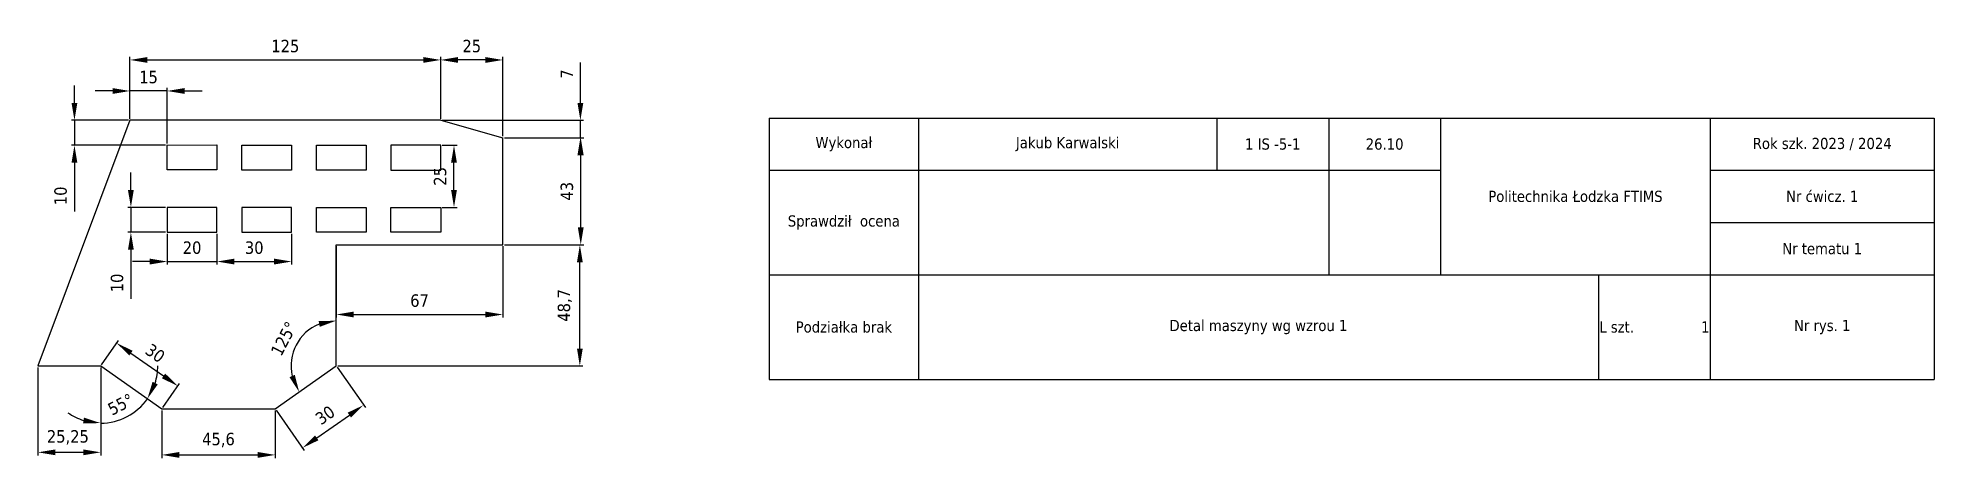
# Model space of a CAD drawing. Header units: millimetres. Extents: x 59 to 822, y 39 to 208.
import ezdxf

# ---------------------------------------------------------------- set-up
doc = ezdxf.new("R2010")
doc.units = ezdxf.units.MM
doc.layers.add('Wymiary', color=160, linetype='Continuous')
doc.styles.get("Standard").update_dxf_attribs({"font": 'tahoma.ttf'})
doc.dimstyles.new('ISO-25', dxfattribs={"dimtxt": 5, "dimasz": 7, "dimexe": 1.25, "dimexo": 0.625, "dimgap": 3, "dimtad": 1, "dimtxsty": 'Standard', "dimcen": 2.5, "dimadec": 0, "dimazin": 0, "dimtfac": 1, "dimtmove": 0, "dimatfit": 3, "dimfxl": 1, "dimarcsym": 0})

# ---------------------------------------------------------------- blocks, each defined once
blk = doc.blocks.new('*D1')
at = {"layer": 'Defpoints', "color": 0, "transparency": 16777216}
for p in [(59.44, 76.22), (84.69, 76.22), (84.69, 41.53)]:
    blk.add_point(p, dxfattribs=at)
at = {"layer": 'Wymiary', "color": 0, "lineweight": -2, "transparency": 16777216}
for p, q in [((59.44, 75.6), (59.44, 40.28)), ((84.69, 75.6), (84.69, 40.28)), ((66.44, 41.53), (77.69, 41.53))]:
    blk.add_line(p, q, dxfattribs=at)
at = {"layer": 'Wymiary', "color": 0, "transparency": 16777216}
for points in [[(66.44, 42.7), (66.44, 40.36), (59.44, 41.53)], [(77.69, 42.7), (77.69, 40.36), (84.69, 41.53)]]:
    blk.add_solid(points, dxfattribs=at)
at = {"layer": 'Wymiary', "color": 0, "transparency": 16777216, "insert": (71.5, 47.54), "char_height": 5, "attachment_point": 5}
blk.add_mtext('25,25', dxfattribs=at)
blk = doc.blocks.new('*D2')
at = {"layer": 'Defpoints', "color": 0, "transparency": 16777216}
for p in [(84.69, 76.22), (115.7, 68.2), (109.26, 59.01)]:
    blk.add_point(p, dxfattribs=at)
at = {"layer": 'Wymiary', "color": 0, "lineweight": -2, "transparency": 16777216}
for p, q in [((85.05, 76.73), (91.84, 86.43)), ((96.86, 81.4), (109.97, 72.22)), ((109.62, 59.52), (116.42, 69.23))]:
    blk.add_line(p, q, dxfattribs=at)
at = {"layer": 'Wymiary', "color": 0, "transparency": 16777216}
for points in [[(97.53, 82.35), (96.19, 80.44), (91.13, 85.41)], [(110.64, 73.17), (109.3, 71.26), (115.7, 68.2)]]:
    blk.add_solid(points, dxfattribs=at)
at = {"layer": 'Wymiary', "color": 0, "transparency": 16777216, "insert": (106.6, 81.36), "char_height": 5, "attachment_point": 5, "rotation": 325}
blk.add_mtext('30', dxfattribs=at)
blk = doc.blocks.new('*D3')
at = {"layer": 'Defpoints', "color": 0, "transparency": 16777216}
for p in [(109.26, 59.01), (154.86, 59.01), (154.86, 40.49)]:
    blk.add_point(p, dxfattribs=at)
at = {"layer": 'Wymiary', "color": 0, "lineweight": -2, "transparency": 16777216}
for p, q in [((109.26, 58.39), (109.26, 39.24)), ((154.86, 58.39), (154.86, 39.24)), ((116.26, 40.49), (147.86, 40.49))]:
    blk.add_line(p, q, dxfattribs=at)
at = {"layer": 'Wymiary', "color": 0, "transparency": 16777216}
for points in [[(116.26, 41.65), (116.26, 39.32), (109.26, 40.49)], [(147.86, 41.65), (147.86, 39.32), (154.86, 40.49)]]:
    blk.add_solid(points, dxfattribs=at)
at = {"layer": 'Wymiary', "color": 0, "transparency": 16777216, "insert": (132.06, 46.49), "char_height": 5, "attachment_point": 5}
blk.add_mtext('45,6', dxfattribs=at)
blk = doc.blocks.new('*D4')
at = {"layer": 'Defpoints', "color": 0, "transparency": 16777216}
for p in [(179.44, 76.22), (154.86, 59.01), (190.43, 60.52)]:
    blk.add_point(p, dxfattribs=at)
at = {"layer": 'Wymiary', "color": 0, "lineweight": -2, "transparency": 16777216}
for p, q in [((179.8, 75.71), (191.15, 59.49)), ((155.22, 58.5), (166.58, 42.29)), ((171.59, 47.33), (184.7, 56.5))]:
    blk.add_line(p, q, dxfattribs=at)
at = {"layer": 'Wymiary', "color": 0, "transparency": 16777216}
for points in [[(184.03, 57.46), (185.37, 55.55), (190.43, 60.52)], [(170.93, 48.28), (172.26, 46.37), (165.86, 43.31)]]:
    blk.add_solid(points, dxfattribs=at)
at = {"layer": 'Wymiary', "color": 0, "transparency": 16777216, "insert": (174.96, 56.46), "char_height": 5, "attachment_point": 5, "rotation": 35}
blk.add_mtext('30', dxfattribs=at)
blk = doc.blocks.new('*D5')
at = {"layer": 'Defpoints', "color": 0, "transparency": 16777216}
for p in [(179.44, 124.92), (246.44, 124.92), (246.44, 96.9)]:
    blk.add_point(p, dxfattribs=at)
at = {"layer": 'Wymiary', "color": 0, "lineweight": -2, "transparency": 16777216}
for p, q in [((179.44, 124.3), (179.44, 95.65)), ((246.44, 124.3), (246.44, 95.65)), ((186.44, 96.9), (239.44, 96.9))]:
    blk.add_line(p, q, dxfattribs=at)
at = {"layer": 'Wymiary', "color": 0, "transparency": 16777216}
for points in [[(186.44, 98.07), (186.44, 95.74), (179.44, 96.9)], [(239.44, 98.07), (239.44, 95.74), (246.44, 96.9)]]:
    blk.add_solid(points, dxfattribs=at)
at = {"layer": 'Wymiary', "color": 0, "transparency": 16777216, "insert": (212.94, 102.46), "char_height": 5, "attachment_point": 5}
blk.add_mtext('67', dxfattribs=at)
blk = doc.blocks.new('*D6')
at = {"layer": 'Defpoints', "color": 0, "transparency": 16777216}
for p in [(246.44, 167.92), (277.77, 167.92), (246.44, 124.92)]:
    blk.add_point(p, dxfattribs=at)
at = {"layer": 'Wymiary', "color": 0, "lineweight": -2, "transparency": 16777216}
for p, q in [((247.06, 167.92), (279.02, 167.92)), ((277.77, 131.92), (277.77, 160.92)), ((247.06, 124.92), (279.02, 124.92))]:
    blk.add_line(p, q, dxfattribs=at)
at = {"layer": 'Wymiary', "color": 0, "transparency": 16777216}
for points in [[(276.61, 160.92), (278.94, 160.92), (277.77, 167.92)], [(276.61, 131.92), (278.94, 131.92), (277.77, 124.92)]]:
    blk.add_solid(points, dxfattribs=at)
at = {"layer": 'Wymiary', "color": 0, "transparency": 16777216, "insert": (272.22, 146.42), "char_height": 5, "attachment_point": 5, "rotation": 90}
blk.add_mtext('43', dxfattribs=at)
blk = doc.blocks.new('*D7')
at = {"layer": 'Defpoints', "color": 0, "transparency": 16777216}
for p in [(221.44, 199.18), (96.44, 174.92), (221.44, 174.92)]:
    blk.add_point(p, dxfattribs=at)
at = {"layer": 'Wymiary', "color": 0, "lineweight": -2, "transparency": 16777216}
for p, q in [((96.44, 175.55), (96.44, 200.43)), ((103.44, 199.18), (214.44, 199.18)), ((221.44, 175.55), (221.44, 200.43))]:
    blk.add_line(p, q, dxfattribs=at)
at = {"layer": 'Wymiary', "color": 0, "transparency": 16777216}
for points in [[(103.44, 200.34), (103.44, 198.01), (96.44, 199.18)], [(214.44, 200.34), (214.44, 198.01), (221.44, 199.18)]]:
    blk.add_solid(points, dxfattribs=at)
at = {"layer": 'Wymiary', "color": 0, "transparency": 16777216, "insert": (158.94, 204.73), "char_height": 5, "attachment_point": 5}
blk.add_mtext('125', dxfattribs=at)
blk = doc.blocks.new('*D8')
at = {"layer": 'Defpoints', "color": 0, "transparency": 16777216}
for p in [(179.44, 124.92), (167.33, 89.82), (179.44, 76.22), (179.44, 76.22), (154.86, 59.01)]:
    blk.add_point(p, dxfattribs=at)
at = {"layer": 'Wymiary', "color": 0, "lineweight": -2, "transparency": 16777216}
blk.add_arc((179.44, 76.22), 18.21, 112.16232, 192.83768, dxfattribs=at)
at = {"layer": 'Wymiary', "color": 0, "transparency": 16777216}
for points in [[(172.35, 94.23), (172.79, 91.94), (179.44, 94.43)], [(162.75, 72.65), (160.62, 71.7), (164.52, 65.78)]]:
    blk.add_solid(points, dxfattribs=at)
at = {"layer": 'Wymiary', "color": 0, "transparency": 16777216, "insert": (158.36, 87.19), "char_height": 5, "attachment_point": 5, "rotation": 62.5}
blk.add_mtext('125°', dxfattribs=at)
blk = doc.blocks.new('*D18')
at = {"layer": 'Defpoints', "color": 0, "transparency": 16777216}
for p in [(246.44, 124.92), (277.41, 124.92), (179.44, 76.22)]:
    blk.add_point(p, dxfattribs=at)
at = {"layer": 'Wymiary', "color": 0, "lineweight": -2, "transparency": 16777216}
for p, q in [((247.06, 124.92), (278.66, 124.92)), ((277.41, 83.22), (277.41, 117.92)), ((180.06, 76.22), (278.66, 76.22))]:
    blk.add_line(p, q, dxfattribs=at)
at = {"layer": 'Wymiary', "color": 0, "transparency": 16777216}
for points in [[(276.25, 117.92), (278.58, 117.92), (277.41, 124.92)], [(276.25, 83.22), (278.58, 83.22), (277.41, 76.22)]]:
    blk.add_solid(points, dxfattribs=at)
at = {"layer": 'Wymiary', "color": 0, "transparency": 16777216, "insert": (271.41, 100.57), "char_height": 5, "attachment_point": 5, "rotation": 90}
blk.add_mtext('48,7', dxfattribs=at)
blk = doc.blocks.new('*D9')
at = {"layer": 'Defpoints', "color": 0, "transparency": 16777216}
for p in [(221.44, 174.92), (246.44, 167.92), (277.63, 167.92)]:
    blk.add_point(p, dxfattribs=at)
at = {"layer": 'Wymiary', "color": 0, "lineweight": -2, "transparency": 16777216}
for p, q in [((277.63, 181.92), (277.63, 198.16)), ((222.06, 174.92), (278.88, 174.92)), ((247.06, 167.92), (278.88, 167.92)), ((277.63, 167.92), (277.63, 174.92)), ((277.63, 160.92), (277.63, 153.92))]:
    blk.add_line(p, q, dxfattribs=at)
at = {"layer": 'Wymiary', "color": 0, "transparency": 16777216}
for points in [[(276.46, 181.92), (278.8, 181.92), (277.63, 174.92)], [(276.46, 160.92), (278.8, 160.92), (277.63, 167.92)]]:
    blk.add_solid(points, dxfattribs=at)
at = {"layer": 'Wymiary', "color": 0, "transparency": 16777216, "insert": (272.13, 193.54), "char_height": 5, "attachment_point": 5, "rotation": 90}
blk.add_mtext('7', dxfattribs=at)
blk = doc.blocks.new('*D10')
at = {"layer": 'Defpoints', "color": 0, "transparency": 16777216}
for p in [(221.44, 199.18), (221.44, 174.92), (246.44, 167.92)]:
    blk.add_point(p, dxfattribs=at)
at = {"layer": 'Wymiary', "color": 0, "lineweight": -2, "transparency": 16777216}
for p, q in [((221.44, 175.55), (221.44, 200.43)), ((239.44, 199.18), (228.44, 199.18)), ((246.44, 168.55), (246.44, 200.43))]:
    blk.add_line(p, q, dxfattribs=at)
at = {"layer": 'Wymiary', "color": 0, "transparency": 16777216}
for points in [[(228.44, 200.34), (228.44, 198.01), (221.44, 199.18)], [(239.44, 200.34), (239.44, 198.01), (246.44, 199.18)]]:
    blk.add_solid(points, dxfattribs=at)
at = {"layer": 'Wymiary', "color": 0, "transparency": 16777216, "insert": (233.94, 204.73), "char_height": 5, "attachment_point": 5}
blk.add_mtext('25', dxfattribs=at)
blk = doc.blocks.new('*D11')
at = {"layer": 'Defpoints', "color": 0, "transparency": 16777216}
for p in [(96.44, 186.71), (96.44, 174.92), (111.44, 164.92)]:
    blk.add_point(p, dxfattribs=at)
at = {"layer": 'Wymiary', "color": 0, "lineweight": -2, "transparency": 16777216}
for p, q in [((89.44, 186.71), (82.44, 186.71)), ((96.44, 175.55), (96.44, 187.96)), ((111.44, 186.71), (96.44, 186.71)), ((111.44, 165.55), (111.44, 187.96)), ((118.44, 186.71), (125.44, 186.71))]:
    blk.add_line(p, q, dxfattribs=at)
at = {"layer": 'Wymiary', "color": 0, "transparency": 16777216}
for points in [[(89.44, 187.88), (89.44, 185.54), (96.44, 186.71)], [(118.44, 187.88), (118.44, 185.54), (111.44, 186.71)]]:
    blk.add_solid(points, dxfattribs=at)
at = {"layer": 'Wymiary', "color": 0, "transparency": 16777216, "insert": (103.94, 192.26), "char_height": 5, "attachment_point": 5}
blk.add_mtext('15', dxfattribs=at)
blk = doc.blocks.new('*D12')
at = {"layer": 'Defpoints', "color": 0, "transparency": 16777216}
for p in [(111.44, 129.92), (131.44, 129.92), (131.44, 118.18)]:
    blk.add_point(p, dxfattribs=at)
at = {"layer": 'Wymiary', "color": 0, "lineweight": -2, "transparency": 16777216}
for p, q in [((111.44, 129.3), (111.44, 116.93)), ((131.44, 129.3), (131.44, 116.93)), ((104.44, 118.18), (97.44, 118.18)), ((111.44, 118.18), (131.44, 118.18)), ((138.44, 118.18), (145.44, 118.18))]:
    blk.add_line(p, q, dxfattribs=at)
at = {"layer": 'Wymiary', "color": 0, "transparency": 16777216}
for points in [[(104.44, 119.35), (104.44, 117.01), (111.44, 118.18)], [(138.44, 119.35), (138.44, 117.01), (131.44, 118.18)]]:
    blk.add_solid(points, dxfattribs=at)
at = {"layer": 'Wymiary', "color": 0, "transparency": 16777216, "insert": (121.44, 123.73), "char_height": 5, "attachment_point": 5}
blk.add_mtext('20', dxfattribs=at)
blk = doc.blocks.new('*D13')
at = {"layer": 'Defpoints', "color": 0, "transparency": 16777216}
for p in [(131.44, 129.92), (161.44, 129.92), (161.44, 118.18)]:
    blk.add_point(p, dxfattribs=at)
at = {"layer": 'Wymiary', "color": 0, "lineweight": -2, "transparency": 16777216}
for p, q in [((131.44, 129.3), (131.44, 116.93)), ((161.44, 129.3), (161.44, 116.93)), ((138.44, 118.18), (154.44, 118.18))]:
    blk.add_line(p, q, dxfattribs=at)
at = {"layer": 'Wymiary', "color": 0, "transparency": 16777216}
for points in [[(138.44, 119.35), (138.44, 117.01), (131.44, 118.18)], [(154.44, 119.35), (154.44, 117.01), (161.44, 118.18)]]:
    blk.add_solid(points, dxfattribs=at)
at = {"layer": 'Wymiary', "color": 0, "transparency": 16777216, "insert": (146.44, 123.73), "char_height": 5, "attachment_point": 5}
blk.add_mtext('30', dxfattribs=at)
blk = doc.blocks.new('*D14')
at = {"layer": 'Defpoints', "color": 0, "transparency": 16777216}
for p in [(221.44, 164.92), (226.79, 164.92), (221.44, 139.92)]:
    blk.add_point(p, dxfattribs=at)
at = {"layer": 'Wymiary', "color": 0, "lineweight": -2, "transparency": 16777216}
for p, q in [((222.06, 164.92), (228.04, 164.92)), ((226.79, 146.92), (226.79, 157.92)), ((222.06, 139.92), (228.04, 139.92))]:
    blk.add_line(p, q, dxfattribs=at)
at = {"layer": 'Wymiary', "color": 0, "transparency": 16777216}
for points in [[(225.62, 157.92), (227.95, 157.92), (226.79, 164.92)], [(225.62, 146.92), (227.95, 146.92), (226.79, 139.92)]]:
    blk.add_solid(points, dxfattribs=at)
at = {"layer": 'Wymiary', "color": 0, "transparency": 16777216, "insert": (221.23, 152.42), "char_height": 5, "attachment_point": 5, "rotation": 90}
blk.add_mtext('25', dxfattribs=at)
blk = doc.blocks.new('*D15')
at = {"layer": 'Defpoints', "color": 0, "transparency": 16777216}
for p in [(84.69, 76.22), (84.69, 76.22), (84.69, 57.32), (91.91, 54.43), (109.26, 59.01)]:
    blk.add_point(p, dxfattribs=at)
at = {"layer": 'Wymiary', "color": 0, "lineweight": -2, "transparency": 16777216}
blk.add_line((84.69, 56.7), (84.69, 52.02), dxfattribs=at)
for start, end in [(342.54156, 0.08311), (270, 325), (234.91689, 252.45844)]:
    blk.add_arc((84.69, 76.22), 22.95, start, end, dxfattribs=at)
at = {"layer": 'Wymiary', "color": 0, "transparency": 16777216}
for points in [[(107.63, 68.82), (105.54, 69.85), (103.49, 63.05)], [(77.95, 55.49), (77.59, 53.18), (84.69, 53.27)]]:
    blk.add_solid(points, dxfattribs=at)
at = {"layer": 'Wymiary', "color": 0, "transparency": 16777216, "insert": (92.73, 60.78), "char_height": 5, "attachment_point": 5, "rotation": 27.5}
blk.add_mtext('55°', dxfattribs=at)
blk = doc.blocks.new('*D16')
at = {"layer": 'Defpoints', "color": 0, "transparency": 16777216}
for p in [(96.44, 174.92), (74.13, 164.92), (111.44, 164.92)]:
    blk.add_point(p, dxfattribs=at)
at = {"layer": 'Wymiary', "color": 0, "lineweight": -2, "transparency": 16777216}
for p, q in [((74.13, 181.92), (74.13, 188.92)), ((95.81, 174.92), (72.88, 174.92)), ((74.13, 174.92), (74.13, 164.92)), ((110.81, 164.92), (72.88, 164.92)), ((74.13, 157.92), (74.13, 138.25))]:
    blk.add_line(p, q, dxfattribs=at)
at = {"layer": 'Wymiary', "color": 0, "transparency": 16777216}
for points in [[(72.97, 181.92), (75.3, 181.92), (74.13, 174.92)], [(72.97, 157.92), (75.3, 157.92), (74.13, 164.92)]]:
    blk.add_solid(points, dxfattribs=at)
at = {"layer": 'Wymiary', "color": 0, "transparency": 16777216, "insert": (68.58, 144.58), "char_height": 5, "attachment_point": 5, "rotation": 90}
blk.add_mtext('10', dxfattribs=at)
blk = doc.blocks.new('*D17')
at = {"layer": 'Defpoints', "color": 0, "transparency": 16777216}
for p in [(111.44, 139.92), (96.83, 129.92), (111.44, 129.92)]:
    blk.add_point(p, dxfattribs=at)
at = {"layer": 'Wymiary', "color": 0, "lineweight": -2, "transparency": 16777216}
for p, q in [((96.83, 146.92), (96.83, 153.92)), ((110.81, 139.92), (95.58, 139.92)), ((96.83, 139.92), (96.83, 129.92)), ((110.81, 129.92), (95.58, 129.92)), ((96.83, 122.92), (96.83, 103.25))]:
    blk.add_line(p, q, dxfattribs=at)
at = {"layer": 'Wymiary', "color": 0, "transparency": 16777216}
for points in [[(95.66, 146.92), (98, 146.92), (96.83, 139.92)], [(95.66, 122.92), (98, 122.92), (96.83, 129.92)]]:
    blk.add_solid(points, dxfattribs=at)
at = {"layer": 'Wymiary', "color": 0, "transparency": 16777216, "insert": (91.28, 109.58), "char_height": 5, "attachment_point": 5, "rotation": 90}
blk.add_mtext('10', dxfattribs=at)
blk = doc.blocks.new('*T20')
at = {"color": 0, "linetype": 'ByBlock', "lineweight": -2, "transparency": 16777216}
for p, q in [((0, 0), (468.5, 0)), ((0, 0), (0, -105)), ((60, 0), (60, -105)), ((180, 0), (180, -21)), ((225, 0), (225, -63)), ((270, 0), (270, -63)), ((378.5, 0), (378.5, -105)), ((468.5, 0), (468.5, -105)), ((0, -21), (270, -21)), ((378.5, -21), (468.5, -21)), ((378.5, -42), (468.5, -42)), ((0, -63), (468.5, -63)), ((333.5, -63), (333.5, -105)), ((0, -105), (468.5, -105))]:
    blk.add_line(p, q, dxfattribs=at)
at = {"color": 0, "transparency": 16777216, "char_height": 4.5, "attachment_point": 5}
for s, insert, width in [('{\\fTahoma|b0|i0|c0|p34;Wykonał}', (30, -10.5), 57), ('{\\fTahoma|b0|i0|c0|p34;Jakub Karwalski}', (120, -10.5), 117), ('1 IS -5-1', (202.5, -10.5), 42), ('26.10', (247.5, -10.5), 42), ('Rok szk. 2023 / 2024', (423.5, -10.5), 87), ('Politechnika Łodzka FTIMS', (324.25, -31.5), 105.5), ('Nr ćwicz. 1', (423.5, -31.5), 87), ('Sprawdził  ocena', (30, -42), 57), ('Nr tematu 1', (423.5, -52.5), 87), ('Podziałka brak', (30, -84), 57), ('Detal maszyny wg wzrou 1', (196.75, -84), 270.5), ('L szt.                1', (356, -84), 42), ('Nr rys. 1', (423.5, -84), 87)]:
    blk.add_mtext(s, dxfattribs=dict(at, insert=insert, width=width))

msp = doc.modelspace()

# ---------------------------------------------------------------- linework, layer by layer
for p, q in [((96.44, 174.92), (59.44, 76.22)), ((221.44, 174.92), (96.44, 174.92)), ((221.44, 174.92), (246.44, 167.92)), ((246.44, 124.92), (246.44, 167.92)), ((111.439, 155.076), (111.439, 165.076)), ((111.44, 164.92), (131.439, 165.076)), ((131.439, 165.076), (131.439, 155.076)), ((131.439, 155.076), (111.439, 155.076)), ((111.44, 139.92), (111.44, 129.92)), ((131.44, 139.92), (111.44, 139.92)), ((131.44, 129.92), (131.44, 139.92)), ((161.44, 139.92), (141.44, 139.92)), ((141.44, 139.92), (141.44, 129.92)), ((161.44, 129.92), (161.44, 139.92)), ((111.44, 129.92), (131.44, 129.92)), ((141.44, 129.92), (161.44, 129.92)), ((179.44, 76.22), (179.44, 124.92)), ((179.44, 124.92), (246.44, 124.92)), ((59.44, 76.22), (84.69, 76.22)), ((84.69, 76.22), (109.265, 59.013)), ((154.865, 59.013), (179.44, 76.22)), ((109.265, 59.013), (154.865, 59.013))]:
    msp.add_line(p, q)
for points in [[(141.44, 164.92), (161.44, 164.92), (161.44, 154.92), (141.44, 154.92)], [(171.44, 164.92), (191.44, 164.92), (191.44, 154.92), (171.44, 154.92)], [(221.44, 164.92), (201.44, 164.92), (201.44, 154.92), (221.44, 154.92)], [(191.44, 129.92), (171.44, 129.92), (171.44, 139.92), (191.44, 139.92)], [(221.44, 129.92), (201.44, 129.92), (201.44, 139.92), (221.44, 139.92)]]:
    msp.add_lwpolyline(points, close=True)

# ---------------------------------------------------------------- block references
msp.add_blockref('*T20', (353.599, 175.85))

# ---------------------------------------------------------------- dimensions: what is measured, and where the dimension line sits
at = {"layer": 'Wymiary'}
for base, p1, p2, picture, middle in [((221.44, 199.178), (96.44, 174.92), (221.44, 174.92), '*D7', (158.94, 204.731)), ((221.44, 199.178), (246.44, 167.92), (221.44, 174.92), '*D10', (233.94, 204.731)), ((96.44, 186.711), (111.44, 164.92), (96.44, 174.92), '*D11', (103.94, 192.264)), ((131.44, 118.18), (111.44, 129.92), (131.44, 129.92), '*D12', (121.44, 123.732)), ((161.44, 118.18), (131.44, 129.92), (161.44, 129.92), '*D13', (146.44, 123.734)), ((246.44, 96.902), (179.44, 124.92), (246.44, 124.92), '*D5', (212.94, 102.455)), ((154.865, 40.488), (109.265, 59.013), (154.865, 59.013), '*D3', (132.065, 46.493))]:
    dim = msp.add_linear_dim(base=base, p1=p1, p2=p2, dimstyle='ISO-25', dxfattribs=at)
    dim.commit()
    dim.dimension.update_dxf_attribs({"geometry": picture, "text_midpoint": middle})
for base, p1, p2, picture, middle in [((277.629, 167.92), (221.44, 174.92), (246.44, 167.92), '*D9', (277.629, 193.539)), ((74.132, 164.92), (96.44, 174.92), (111.44, 164.92), '*D16', (74.132, 144.583)), ((277.773, 167.92), (246.44, 124.92), (246.44, 167.92), '*D6', (277.773, 146.42)), ((96.832, 129.92), (111.44, 139.92), (111.44, 129.92), '*D17', (96.832, 109.583)), ((277.414, 124.92), (179.44, 76.22), (246.44, 124.92), '*D18', (277.414, 100.57))]:
    dim = msp.add_linear_dim(base=base, p1=p1, p2=p2, angle=90, dimstyle='ISO-25', dxfattribs=at)
    dim.commit()
    dim.dimension.update_dxf_attribs({"geometry": picture, "text_midpoint": middle, "dimtype": 160})
dim = msp.add_linear_dim(base=(226.786, 164.92), p1=(221.44, 139.92), p2=(221.44, 164.92), angle=90, dimstyle='ISO-25', dxfattribs=at)
dim.commit()
dim.dimension.update_dxf_attribs({"geometry": '*D14', "text_midpoint": (221.233, 152.42)})
for base, line1, line2, picture, middle in [((167.333, 89.824), ((154.865, 59.013), (179.44, 76.22)), ((179.44, 76.22), (179.44, 124.92)), '*D8', (158.361, 87.193)), ((91.91, 54.432), ((84.69, 76.22), (84.69, 57.324)), ((84.69, 76.22), (109.265, 59.013)), '*D15', (92.73, 60.777))]:
    dim = msp.add_angular_dim_2l(base=base, line1=line1, line2=line2, dimstyle='ISO-25', dxfattribs=at)
    dim.commit()
    dim.dimension.update_dxf_attribs({"geometry": picture, "text_midpoint": middle})
for p1, p2, distance, picture, middle in [((84.69, 76.22), (109.265, 59.013), 11.219, '*D2', (106.599, 81.357)), ((154.865, 59.013), (179.44, 76.22), -19.17, '*D4', (174.962, 56.464))]:
    dim = msp.add_aligned_dim(p1=p1, p2=p2, distance=distance, dimstyle='ISO-25', dxfattribs=at)
    dim.commit()
    dim.dimension.update_dxf_attribs({"geometry": picture, "text_midpoint": middle})
dim = msp.add_linear_dim(base=(84.69, 41.532), p1=(59.44, 76.22), p2=(84.69, 76.22), dimstyle='ISO-25', dxfattribs=at)
dim.commit()
dim.dimension.update_dxf_attribs({"geometry": '*D1', "text_midpoint": (71.498, 41.532), "dimtype": 160})

doc.saveas('drawing.dxf')
